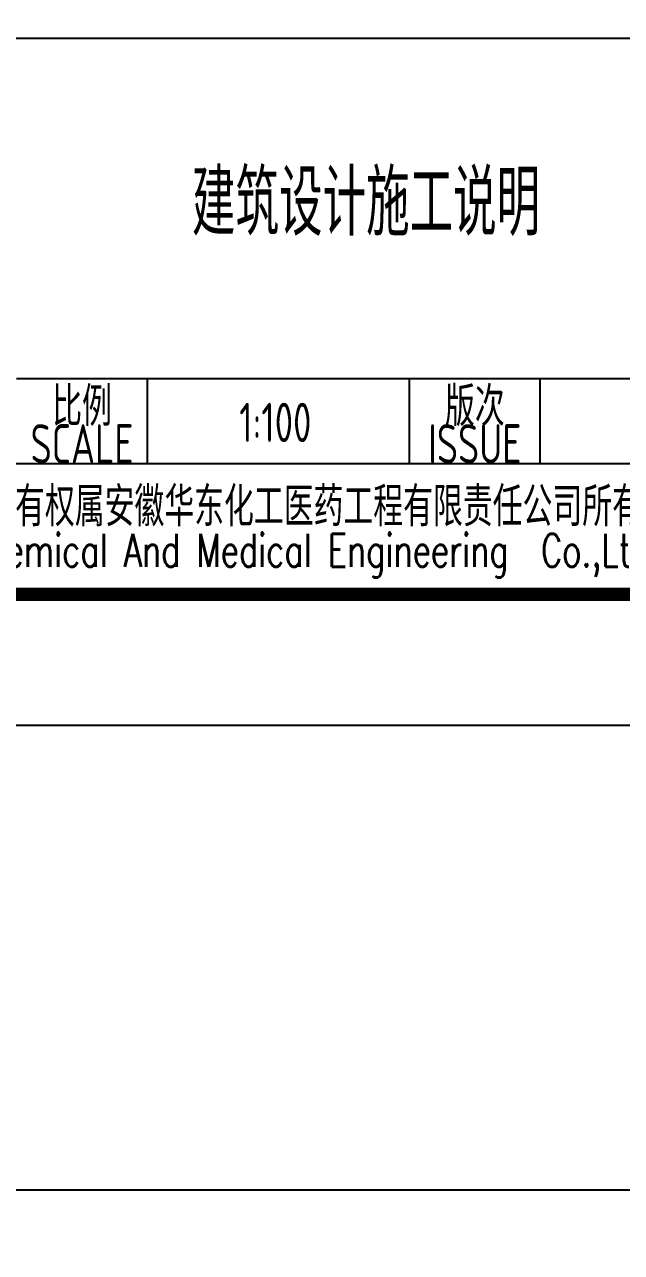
# Model space of a CAD drawing. Extents: x 4267484 to 4395158, y -674551 to -235742.
# Drawn here: x 4371718 to 4376277, y -363812 to -354431 of the extents above; entities that cross this region are included whole.
import ezdxf
from ezdxf.enums import TextEntityAlignment as Align

# ---------------------------------------------------------------- set-up
doc = ezdxf.new("R2010")
doc.units = 0
doc.header["$LTSCALE"] = 1000
doc.header["$MEASUREMENT"] = 0
doc.layers.get('0').update_dxf_attribs({"linetype": 'CONTINUOUS'})
doc.layers.add('PUB_TITLE', color=4, linetype='CONTINUOUS')
doc.styles.add('AHD', font='sceie.shx', dxfattribs={"width": 0.7, "bigfont": 'sceic.shx'})
doc.styles.add('ECEC_TQ', font='txt_l.shx', dxfattribs={"bigfont": 'hztxt_l.shx'})
doc.styles.add('sceie', font='sceie.shx', dxfattribs={"bigfont": 'sceic.shx'})

msp = doc.modelspace()

# ---------------------------------------------------------------- linework, layer by layer
for p, q in [((4366157.7, -354533.9), (4377157.7, -354533.9)), ((4371657.7, -357133.9), (4384157.7, -357133.9)), ((4372657.7, -357783.9), (4372657.7, -357133.9)), ((4374657.7, -357783.9), (4374657.7, -357133.9)), ((4375657.7, -357783.9), (4375657.7, -357133.9)), ((4366157.7, -357783.9), (4384157.7, -357783.9)), ((4366157.7, -358783.9), (4384157.7, -358783.9))]:
    msp.add_line(p, q)
at = {"layer": 'PUB_TITLE'}
msp.add_lwpolyline([(4301057.7, -359783.9), (4385157.7, -359783.9), (4385157.7, -300383.9), (4301057.7, -300383.9)], close=True, dxfattribs=at)
at = {"layer": 'PUB_TITLE', "const_width": 100}
msp.add_lwpolyline([(4303557.7, -358783.9), (4384157.7, -358783.9), (4384157.7, -301383.9), (4303557.7, -301383.9)], close=True, dxfattribs=at)
at = {"layer": 'PUB_TITLE', "color": 4}
msp.add_lwpolyline([(4301057.7, -422737.3), (4385157.7, -422737.3), (4385157.7, -363337.3), (4301057.7, -363337.3)], close=True, dxfattribs=at)

# ---------------------------------------------------------------- texts
for s, height, style, width, p in [('建筑设计施工说明', 500, 'AHD', 0.7, (4374326.6, -355767.9)), ('比例', 300, 'sceie', 0.8, (4372157.7, -357333.9)), ('版次', 300, 'sceie', 0.8, (4375157.7, -357333.9)), ('1:100', 300, 'sceie', 0.8, (4373633.6, -357470.8)), ('SCALE', 300, 'sceie', 0.8, (4372157.7, -357633.9)), ('ISSUE', 300, 'sceie', 0.8, (4375157.7, -357633.9)), ('本文件专有权属安徽华东化工医药工程有限责任公司所有,未经许可不得复制或转让给第三方', 300, 'sceie', 0.8, (4375328.8, -358132.8)), ('The proprietary right of this document belongs to Anhui Huadong Chemical And Medical Engineering  Co.,Ltd.  and any replication or transfer to the 3rd. side is forbidden without its permission. ', 250, 'ECEC_TQ', 0.72, (4375157.7, -358483.9))]:
    msp.add_text(s, height=height, dxfattribs=dict(style=style, width=width)).set_placement(p, align=Align.MIDDLE)

doc.saveas('drawing.dxf')
